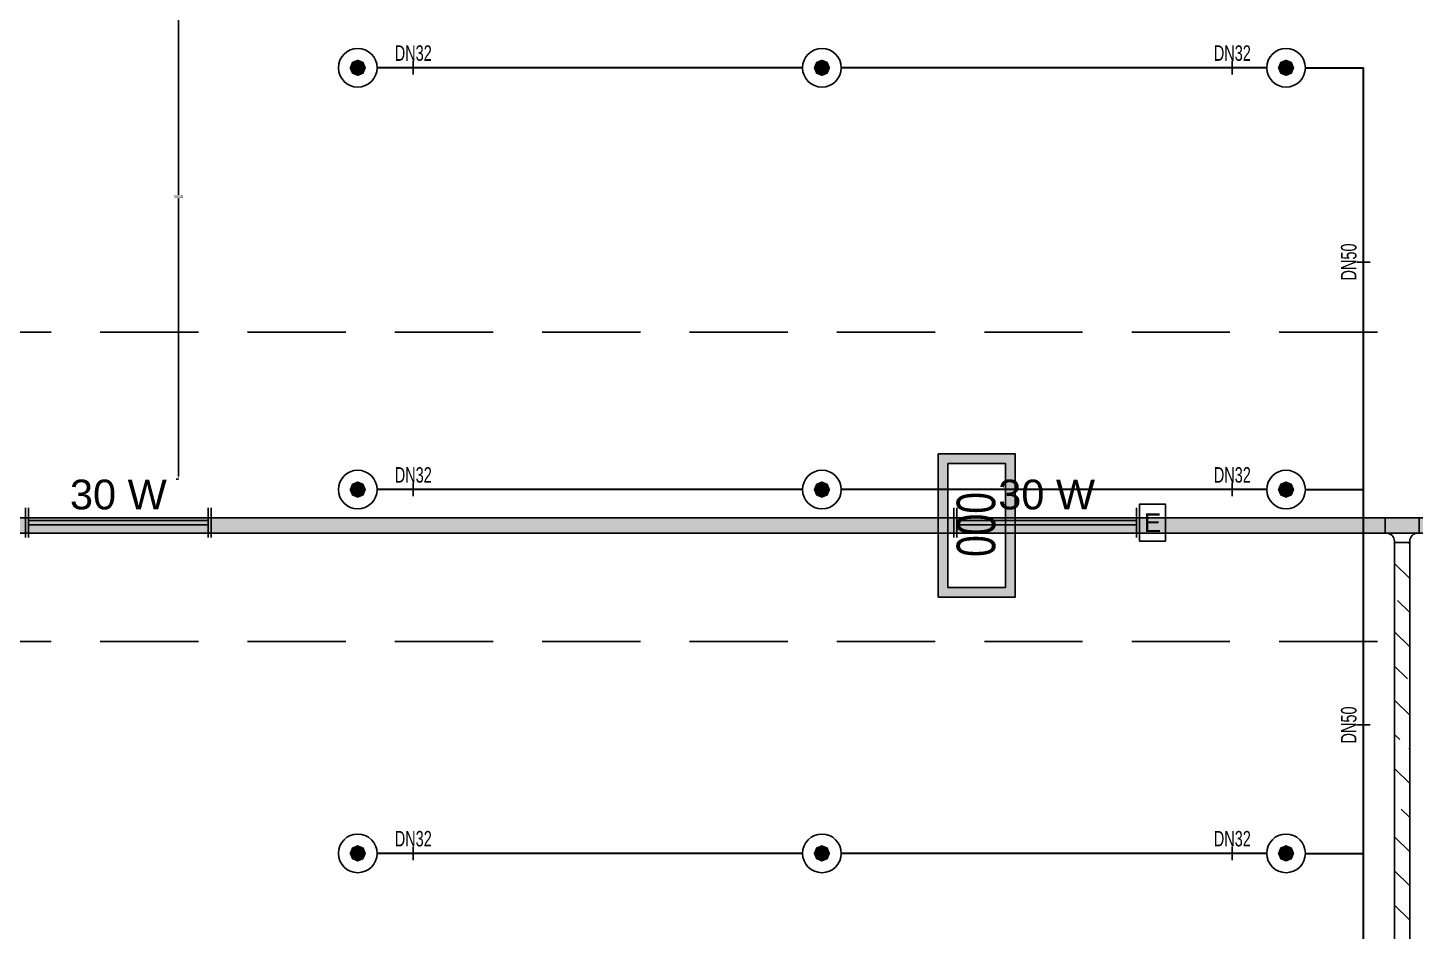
# Model space of a CAD drawing. Header units: millimetres. Extents: x -379292 to 1221486, y 92049 to 447512.
# Drawn here: x -175988 to -167020, y 217748 to 223584 of the extents above; entities that cross this region are included whole.
import ezdxf
from ezdxf.enums import TextEntityAlignment as Align

# ---------------------------------------------------------------- set-up
doc = ezdxf.new("R2010")
doc.units = ezdxf.units.MM
doc.linetypes.add('HIDDEN', pattern=[9.525, 6.35, -3.175])
for name, color, linetype in [('-M-YNGN-BORUID', 7, 'Continuous'), ('-M-YNGN-BORUUZUN', 7, 'Continuous'), ('-M-YNGN-BORUYUK', 7, 'Continuous'), ('-M-YNGN-SPR-YUK', 7, 'Continuous'), ('-M-YNGN-ZON4-CAP-', 7, 'Continuous'), ('-M-YNGN-ZON4-SPR-', 7, 'Continuous'), ('05_SYMBOL', 2, 'Continuous'), ('08_ARAÇ SAYIM', 140, 'Continuous'), ('08_LAMP', 4, 'Continuous'), ('E-DIM', 7, 'Continuous'), ('E_CT_ZA', 6, 'Continuous')]:
    doc.layers.add(name, color=color, linetype=linetype)
doc.layers.add('-M-YNGN-SPR-CAPCIZGI', color=188, linetype='Continuous', plot=False)
doc.layers.add('-M-YNGN-ZON4', color=3, linetype='SP', lineweight=30)
doc.layers.add('E_CT_AYDINLATMA', color=3, linetype='Continuous', lineweight=9)
doc.styles.add('CIZGI', font='tahoma.ttf', dxfattribs={"width": 0.8, "oblique": 20})
doc.styles.add('HCAD', font='HCAD.SHX', dxfattribs={"width": 0.8, "height": 0.2})
doc.styles.add('PIPESIZE', font='hcad.shx', dxfattribs={"width": 0.8})
doc.styles.add('SPR-NOT', font='romans.shx')
doc.styles.get("Standard").update_dxf_attribs({"font": 'segoeuil.ttf'})
doc.styles.add('WMF-Arial', font='TURK.SHX')
doc.styles.add('YAZI-2', font='arial.ttf', dxfattribs={"height": 2})
doc.linetypes.add('SP', pattern='A,2,-0.1,["SP",CIZGI,S=0.14,R=0.2,X=0,Y=-0.07],-0.255', length=2.355)
doc.dimstyles.new('ntr', dxfattribs={"dimtxt": 20, "dimasz": 20, "dimexe": 0.18, "dimexo": 0.0625, "dimgap": 0.09, "dimtad": 0, "dimtih": 1, "dimtoh": 1, "dimdec": 0, "dimzin": 0, "dimdsep": 46, "dimtxsty": 'Standard', "dimcen": 0.09, "dimadec": 0, "dimazin": 0, "dimtfac": 1, "dimtdec": 0, "dimtix": 1, "dimtofl": 0, "dimtmove": 0, "dimatfit": 0, "dimfxl": 1, "dimtolj": 1, "dimtzin": 0, "dimarcsym": 0})

# ---------------------------------------------------------------- blocks, each defined once
blk = doc.blocks.new('OtoParkBodrumKatMimari')
at = {"layer": '05_SYMBOL', "color": 252, "linetype": 'HIDDEN', "ltscale": 100}
for points in [[(19400, 120800), (128500, 120800)], [(19400, 118800), (135650, 118800)]]:
    blk.add_lwpolyline(points, dxfattribs=at)
blk = doc.blocks.new('SP-C-UP-12')
at = {"ltscale": 10}
blk.add_line((0, 0), (0, 0), dxfattribs=at)
at = {"color": 1, "linetype": 'Continuous'}
blk.add_circle((0, 0), 12.5, dxfattribs=at)
at = {"ltscale": 10}
for points in [[(-5.37, 0), (-3.8, 3.8), (-3.8, -3.8), (0, 5.37)], [(-3.8, -3.8), (0, 5.37), (0, -5.37), (3.8, 3.8)], [(0, -5.37), (3.8, 3.8), (3.8, -3.8), (5.37, 0)]]:
    blk.add_solid(points, dxfattribs=at)
at = {"layer": '-M-YNGN-SPR-YUK', "style": 'SPR-NOT', "width": 0.5, "flags": 9}
for tag, p in [('YUK', (0, 17.77)), ('CAP', (0, 14.42)), ('TIP', (0.2, 10.78))]:
    blk.add_attdef(tag, text='', height=2.5, dxfattribs=at).set_placement(p, align=Align.MIDDLE_CENTER)
blk = doc.blocks.new('SPRKL100')
at = {"layer": '-M-YNGN-SPR-CAPCIZGI'}
blk.add_line((0, 0.431), (0, -0.431), dxfattribs=at)
at = {"layer": '-M-YNGN-BORUID', "color": 0, "style": 'HCAD', "width": 0.8, "flags": 1}
blk.add_attdef('DIC', text='', height=0.4, dxfattribs=at).set_placement((0, -1.693), align=Align.CENTER)
at = {"layer": '-M-YNGN-BORUUZUN', "color": 0, "style": 'HCAD', "width": 0.7}
blk.add_attdef('BOY', text='', height=0.8, dxfattribs=at).set_placement((0, -1.08), align=Align.CENTER)
at = {"layer": '-M-YNGN-BORUYUK', "color": 6, "style": 'PIPESIZE', "width": 0.8}
blk.add_attdef('YUK', text='', height=0.5, dxfattribs=at).set_placement((0, 1.866), align=Align.CENTER)
at = {"color": 0, "style": 'PIPESIZE', "width": 0.7}
blk.add_attdef('CAP', text='', height=1, dxfattribs=at).set_placement((0, 0.45), align=Align.CENTER)
blk = doc.blocks.new('A$C69E781E7')
at = {"layer": '-M-YNGN-ZON4', "ltscale": 500}
for p, q in [((-6393.4, -2137.58), (-6668.4, -2137.58)), ((-6093.4, -2137.58), (-6368.4, -2137.58)), ((-6068.4, -2137.58), (-6030.9, -2137.58)), ((-6030.9, -7485.08), (-6030.9, -2137.58)), ((-6393.4, -2410.08), (-6668.4, -2410.08)), ((-6093.4, -2410.08), (-6368.4, -2410.08)), ((-6068.4, -2410.08), (-6030.9, -2410.08)), ((-6393.4, -2645.08), (-6668.4, -2645.08)), ((-6093.4, -2645.08), (-6368.4, -2645.08)), ((-6068.4, -2645.08), (-6030.9, -2645.08))]:
    blk.add_line(p, q, dxfattribs=at)
at = {"layer": '-M-YNGN-ZON4-CAP-'}
ref = blk.add_blockref('SPRKL100', (-6645.01, -2137.58), dxfattribs=dict(at, xscale=10, yscale=10, zscale=10))
ref.add_attrib('CAP', 'DN32', dxfattribs={"layer": '0', "color": 0, "height": 10, "style": 'PIPESIZE', "width": 0.7}).set_placement((-6645.01, -2133.08), align=Align.CENTER)
ref = blk.add_blockref('SPRKL100', (-6115.62, -2137.58), dxfattribs=dict(at, xscale=10, yscale=10, zscale=10))
ref.add_attrib('CAP', 'DN32', dxfattribs={"layer": '0', "color": 0, "height": 10, "style": 'PIPESIZE', "width": 0.7}).set_placement((-6115.62, -2133.08), align=Align.CENTER)
ref = blk.add_blockref('SPRKL100', (-6030.9, -2263.04), dxfattribs=dict(at, xscale=10.00000000000001, yscale=10.00000000000001, zscale=10.00000000000001, rotation=90))
ref.add_attrib('CAP', 'DN50', dxfattribs={"layer": '0', "color": 0, "height": 10, "rotation": 90, "style": 'PIPESIZE', "width": 0.7}).set_placement((-6035.4, -2263.04), align=Align.CENTER)
ref = blk.add_blockref('SPRKL100', (-6645.01, -2410.08), dxfattribs=dict(at, xscale=10, yscale=10, zscale=10))
ref.add_attrib('CAP', 'DN32', dxfattribs={"layer": '0', "color": 0, "height": 10, "style": 'PIPESIZE', "width": 0.7}).set_placement((-6645.01, -2405.58), align=Align.CENTER)
ref = blk.add_blockref('SPRKL100', (-6115.62, -2410.08), dxfattribs=dict(at, xscale=10, yscale=10, zscale=10))
ref.add_attrib('CAP', 'DN32', dxfattribs={"layer": '0', "color": 0, "height": 10, "style": 'PIPESIZE', "width": 0.7}).set_placement((-6115.62, -2405.58), align=Align.CENTER)
ref = blk.add_blockref('SPRKL100', (-6030.9, -2562.14), dxfattribs=dict(at, xscale=10.00000000000001, yscale=10.00000000000001, zscale=10.00000000000001, rotation=90))
ref.add_attrib('CAP', 'DN50', dxfattribs={"layer": '0', "color": 0, "height": 10, "rotation": 90, "style": 'PIPESIZE', "width": 0.7}).set_placement((-6035.4, -2562.14), align=Align.CENTER)
ref = blk.add_blockref('SPRKL100', (-6645.01, -2645.08), dxfattribs=dict(at, xscale=10, yscale=10, zscale=10))
ref.add_attrib('CAP', 'DN32', dxfattribs={"layer": '0', "color": 0, "height": 10, "style": 'PIPESIZE', "width": 0.7}).set_placement((-6645.01, -2640.58), align=Align.CENTER)
ref = blk.add_blockref('SPRKL100', (-6115.62, -2645.08), dxfattribs=dict(at, xscale=10, yscale=10, zscale=10))
ref.add_attrib('CAP', 'DN32', dxfattribs={"layer": '0', "color": 0, "height": 10, "style": 'PIPESIZE', "width": 0.7}).set_placement((-6115.62, -2640.58), align=Align.CENTER)
at = {"layer": '-M-YNGN-ZON4-SPR-'}
for p in [(-6680.9, -2137.58), (-6380.9, -2137.58), (-6080.9, -2137.58), (-6680.9, -2410.08), (-6380.9, -2410.08), (-6080.9, -2410.08), (-6680.9, -2645.08), (-6380.9, -2645.08), (-6080.9, -2645.08)]:
    blk.add_blockref('SP-C-UP-12', p, dxfattribs=at)
blk = doc.blocks.new('*U652')
h = blk.add_hatch()
h.set_pattern_fill('ANSI33', color=0, scale=50, angle=1, style=0)
h.paths.add_polyline_path([(-115024.3, 100), (-249.3, 100), (-249.3, 0), (-115024.3, 0)])
at = {"color": 0}
blk.add_lwpolyline([(-115024.3, 100), (-249.3, 100), (-249.3, 0), (-115024.3, 0)], close=True, dxfattribs=at)
at = {"ltscale": 25, "flags": 1}
for tag, p in [('YUKSEKLIK', (-228.6, -148.7)), ('KALINLIK', (-228.6, -213.3))]:
    blk.add_attdef(tag, p, '', height=50, dxfattribs=at)
blk = doc.blocks.new('*U683')
h = blk.add_hatch()
h.set_pattern_fill('ANSI33', color=0, scale=50, angle=1, style=0)
h.paths.add_polyline_path([(-14068.3, 100), (100306.7, 100), (100306.7, 0), (-14068.3, 0)])
at = {"color": 0}
blk.add_lwpolyline([(-14068.3, 100), (100306.7, 100), (100306.7, 0), (-14068.3, 0)], close=True, dxfattribs=at)
at = {"ltscale": 25, "flags": 1}
for tag, p in [('YUKSEKLIK', (-228.6, -148.7)), ('KALINLIK', (-228.6, -213.3))]:
    blk.add_attdef(tag, p, '', height=50, dxfattribs=at)
blk = doc.blocks.new('*U823')
h = blk.add_hatch()
h.set_pattern_fill('ANSI33', color=0, scale=50, angle=1, style=0)
h.paths.add_polyline_path([(-3908.8, 100), (281, 100), (281, 0), (-3908.8, 0)])
at = {"color": 0}
blk.add_lwpolyline([(-3908.8, 100), (281, 100), (281, 0), (-3908.8, 0)], close=True, dxfattribs=at)
at = {"ltscale": 25, "flags": 1}
for tag, p in [('YUKSEKLIK', (-228.6, -148.7)), ('KALINLIK', (-228.6, -213.3))]:
    blk.add_attdef(tag, p, '', height=50, dxfattribs=at)
blk = doc.blocks.new('*U337')
at = {"color": 0}
for p, q in [((264, 264), (-164, 264)), ((-60, 264), (-60, 164)), ((0, 264), (264, 264)), ((160, 264), (160, 164)), ((-164, 164), (-50, 164)), ((0, 0), (0, 114)), ((0, 104), (100, 104)), ((100, 0), (100, 114)), ((264, 164), (150, 164))]:
    blk.add_line(p, q, dxfattribs=at)
for centre, start, end in [((-50, 114), 0, 90), ((150, 114), 90, 180)]:
    blk.add_arc(centre, 50, start, end, dxfattribs=at)
blk = doc.blocks.new('*D523')
at = {"layer": 'Defpoints', "color": 0, "transparency": 16777216}
for p in [(-175054.8, 224318.8), (-175014.1, 224318.8), (-175029, 220668.6)]:
    blk.add_point(p, dxfattribs=at)
at = {"layer": 'E-DIM', "color": 0, "lineweight": -2, "ltscale": 25, "transparency": 16777216}
for p, q in [((-175054.8, 224318.8), (-175014, 224318.8)), ((-175014.1, 224298.8), (-175014.1, 222504.1)), ((-175014.1, 220688.6), (-175014.1, 222483.2)), ((-175028.9, 220668.6), (-175014, 220668.6))]:
    blk.add_line(p, q, dxfattribs=at)
at = {"layer": 'E-DIM', "color": 0, "transparency": 16777216}
for points in [[(-175010.8, 224298.8), (-175017.5, 224298.8), (-175014.1, 224318.8)], [(-175017.5, 220688.6), (-175010.8, 220688.6), (-175014.1, 220668.6)]]:
    blk.add_solid(points, dxfattribs=at)
at = {"layer": 'E-DIM', "color": 0, "transparency": 16777216, "insert": (-175014.1, 222493.7), "char_height": 20, "attachment_point": 5}
blk.add_mtext('\\A1;3650', dxfattribs=at)
blk = doc.blocks.new('40 W SIVA ÜSTÜ ETANJ LED 50--')
at = {"layer": '08_LAMP'}
for p, q in [((-625, -100), (-625, 100)), ((-605, -100), (-605, 100)), ((605, -100), (605, 100)), ((625, -100), (625, 100)), ((-605, 15), (605, 15)), ((-605, -15), (605, -15))]:
    blk.add_line(p, q, dxfattribs=at)
at = {"layer": '08_LAMP', "color": 2, "style": 'YAZI-2'}
blk.add_text('30 W', height=200, dxfattribs=at).set_placement((0, 90), align=Align.CENTER)
blk = doc.blocks.new('40 W SIVA ÜSTÜ ETANJ LED E 50')
at = {"layer": '08_LAMP'}
for p, q in [((-625, -100), (-625, 100)), ((-605, -100), (-605, 100)), ((605, -100), (605, 100)), ((625, -100), (625, 100)), ((-605, 15), (605, 15)), ((-605, -15), (605, -15))]:
    blk.add_line(p, q, dxfattribs=at)
blk.add_lwpolyline([(625, -125), (800, -125), (800, 125), (625, 125)], close=True, dxfattribs=at)
at = {"layer": '08_LAMP', "color": 2, "style": 'YAZI-2'}
blk.add_text('30 W', height=200, dxfattribs=at).set_placement((0, 90), align=Align.CENTER)
blk.add_text('E', height=125, dxfattribs=at).set_placement((712.5, 0), align=Align.MIDDLE)
blk = doc.blocks.new('TEK YUZLU 1 SATIR 3 KARAKTER')
at = {"layer": '08_ARAÇ SAYIM'}
h = blk.add_hatch(color=7, dxfattribs=at)
h.dxf.hatch_style = 1
h.paths.add_polyline_path([(-40.04, 43.53), (40.04, 43.53), (40.04, 6.25), (-40.04, 6.25)], flags=16)
h.paths.add_polyline_path([(-46.29, 49.78), (46.29, 49.78), (46.29, 0), (-46.29, 0)])
for points in [[(-46.29, 49.78), (46.29, 49.78), (46.29, 0), (-46.29, 0)], [(-40.04, 43.53), (40.04, 43.53), (40.04, 6.25), (-40.04, 6.25)]]:
    blk.add_lwpolyline(points, close=True, dxfattribs=at)
at = {"layer": '08_ARAÇ SAYIM', "color": 7, "style": 'WMF-Arial', "width": 0.75}
blk.add_text('000', height=25, dxfattribs=at).set_placement((0.66, 12.94), align=Align.CENTER)

msp = doc.modelspace()

# ---------------------------------------------------------------- block references
at = {"color": 8}
msp.add_blockref('OtoParkBodrumKatMimari', (-246354.8, 100818.8), dxfattribs=at)

# ---------------------------------------------------------------- next in the draw order: block references
at = {"layer": '-M-YNGN-ZON4', "ltscale": 25, "xscale": 10, "yscale": 10, "zscale": 10}
msp.add_blockref('A$C69E781E7', (-107045.9, 244701.5), dxfattribs=at)
at = {"layer": '08_ARAÇ SAYIM', "xscale": 10, "yscale": 10, "zscale": 10, "rotation": 90}
msp.add_blockref('TEK YUZLU 1 SATIR 3 KARAKTER', (-169604.8, 220368.8), dxfattribs=at)
at = {"layer": '08_LAMP', "xscale": 0.96, "yscale": 0.96, "zscale": 0.96}
for name, p in [('40 W SIVA ÜSTÜ ETANJ LED 50--', (-175402.1, 220386.7)), ('40 W SIVA ÜSTÜ ETANJ LED E 50', (-169402.1, 220386.7))]:
    msp.add_blockref(name, p, dxfattribs=at)
at = {"layer": 'E_CT_AYDINLATMA'}
msp.add_blockref('*U683', (-215536.5, 220318.6), dxfattribs=at)
at = {"layer": 'E_CT_ZA', "color": 112}
for name, p, rotation in [('*U652', (-230054.1, 220418.6), 180), ('*U823', (-167054.8, 219977.5), 90)]:
    msp.add_blockref(name, p, dxfattribs=dict(at, rotation=rotation))
at = {"layer": 'E_CT_ZA', "color": 2, "xscale": -1}
msp.add_blockref('*U337', (-167054.8, 220154.6), dxfattribs=at)

# ---------------------------------------------------------------- next in the draw order: dimensions: what is measured, and where the dimension line sits
at = {"layer": 'E-DIM', "ltscale": 25}
dim = msp.add_linear_dim(base=(-175014.1, 224318.8), p1=(-175029, 220668.6), p2=(-175054.8, 224318.8), angle=90, dimstyle='ntr', dxfattribs=at)
dim.commit()
dim.dimension.update_dxf_attribs({"geometry": '*D523', "text_midpoint": (-175014.1, 222493.7)})

doc.saveas('drawing.dxf')
